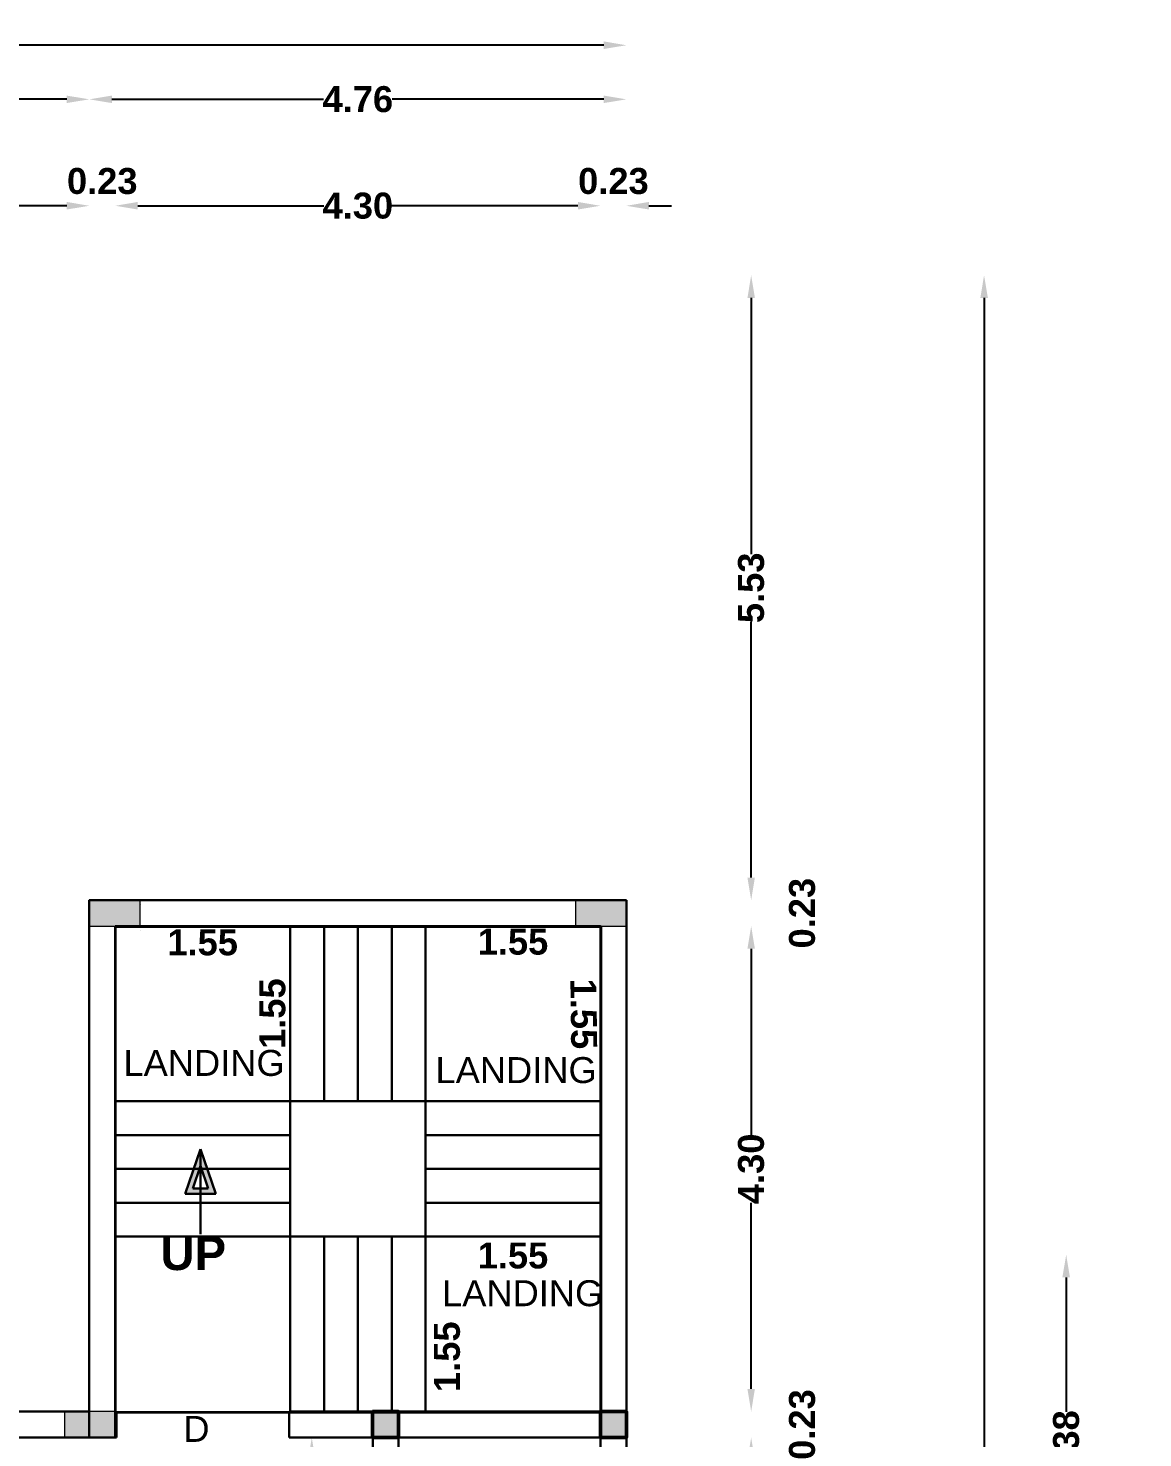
# Model space of a CAD drawing. Header units: metres. Extents: x 515 to 706, y -4 to 163.
# Drawn here: x 631.29 to 641.17, y 107.79 to 120.27 of the extents above; entities that cross this region are included whole.
import ezdxf

# ---------------------------------------------------------------- set-up
doc = ezdxf.new("R2010")
doc.units = ezdxf.units.M
doc.header["$MEASUREMENT"] = 0
doc.layers.add('BLK_1_FLR_2_BLT_UP_AREA', color=140, linetype='Continuous', lineweight=30)
doc.layers.add('BLK_1_FLR_2_CARPET_AREA', color=22, linetype='Continuous', lineweight=30)
doc.layers.add('BLK_4_FLR_0_BATH_HT', color=7, linetype='Continuous')
doc.styles.add('PDF Swiss721BT-RomanCondensed', font='arial.ttf')
doc.styles.add('Swiss Bold', font='swissb.ttf')
doc.styles.add('working', font='arialbd.ttf', dxfattribs={"height": 0.23})
doc.dimstyles.new('new model', dxfattribs={"dimtxt": 0.23, "dimasz": 0.2, "dimexe": 0.1, "dimexo": 0.1, "dimgap": 0, "dimtad": 0, "dimzin": 1, "dimdsep": 46, "dimtxsty": 'working', "dimcen": 0.09, "dimse1": 1, "dimse2": 1, "dimclrd": 256, "dimclrt": 256, "dimadec": 1, "dimazin": 0, "dimtfac": 1, "dimtofl": 0, "dimtmove": 0, "dimatfit": 3, "dimfxl": 0, "dimtolj": 1, "dimtzin": 0, "dimlwd": -1, "dimlwe": -1, "dimarcsym": 0})

# ---------------------------------------------------------------- blocks, each defined once
blk = doc.blocks.new('*D112')
at = {"layer": 'BLK_4_FLR_0_BATH_HT'}
for p, q in [((640.493, 109.208), (640.493, 108.017)), ((640.493, 106.228), (640.493, 107.418))]:
    blk.add_line(p, q, dxfattribs=at)
at = {"layer": 'BLK_4_FLR_0_BATH_HT', "lineweight": 40}
for points in [[(640.459, 109.208), (640.526, 109.208), (640.493, 109.408)], [(640.459, 106.228), (640.526, 106.228), (640.493, 106.028)]]:
    blk.add_solid(points, dxfattribs=at)
at = {"layer": 'Defpoints', "color": 0, "lineweight": 40}
for p in [(640.493, 109.408), (641.172, 109.408), (641.172, 106.028)]:
    blk.add_point(p, dxfattribs=at)
at = {"layer": 'BLK_4_FLR_0_BATH_HT', "insert": (640.493, 107.718), "char_height": 0.23, "attachment_point": 5, "rotation": 90, "style": 'working'}
blk.add_mtext('\\A1;3.38', dxfattribs=at)
blk = doc.blocks.new('0.23x 0.23')
at = {"lineweight": 50}
h = blk.add_hatch(color=1, dxfattribs=at)
h.dxf.hatch_style = 1
h.paths.add_polyline_path([(780.034, -174.426), (780.264, -174.426), (780.264, -174.196), (780.034, -174.196)])
at = {"color": 1, "lineweight": 50}
blk.add_lwpolyline([(780.034, -174.426), (780.264, -174.426), (780.264, -174.196), (780.034, -174.196)], close=True, dxfattribs=at)
blk = doc.blocks.new('sfdfds')
at = {"lineweight": 15}
h = blk.add_hatch(color=1, dxfattribs=at)
h.dxf.hatch_style = 1
h.paths.add_polyline_path([(788.142, -179.821), (788.592, -179.821), (788.592, -179.591), (788.142, -179.591)])
at = {"color": 1, "lineweight": 15}
blk.add_lwpolyline([(788.142, -179.821), (788.592, -179.821), (788.592, -179.591), (788.142, -179.591)], close=True, dxfattribs=at)
blk = doc.blocks.new('*D398')
at = {"layer": 'Defpoints', "color": 0, "lineweight": 40}
for p in [(636.346, 112.319), (636.226, 110.767), (636.365, 110.769)]:
    blk.add_point(p, dxfattribs=at)
at = {"lineweight": 30, "insert": (636.216, 111.542), "char_height": 0.23, "attachment_point": 5, "rotation": 270.7352, "style": 'working'}
blk.add_mtext('\\A1;1.55', dxfattribs=at)
blk = doc.blocks.new('*D697')
at = {"layer": 'Defpoints', "color": 0, "lineweight": 40}
for p in [(634.515, 109.569), (634.515, 108.019), (635.006, 108.019)]:
    blk.add_point(p, dxfattribs=at)
at = {"lineweight": 30, "insert": (635.006, 108.505), "char_height": 0.23, "attachment_point": 5, "rotation": 90, "style": 'working'}
blk.add_mtext('\\A1;1.55', dxfattribs=at)
blk = doc.blocks.new('*D399')
at = {"layer": 'Defpoints', "color": 0, "lineweight": 40}
for p in [(632.065, 112.319), (633.615, 112.319), (633.615, 112.174)]:
    blk.add_point(p, dxfattribs=at)
at = {"lineweight": 30, "insert": (632.84, 112.174), "char_height": 0.23, "attachment_point": 5, "style": 'working'}
blk.add_mtext('\\A1;1.55', dxfattribs=at)
blk = doc.blocks.new('*D698')
at = {"layer": 'Defpoints', "color": 0, "lineweight": 40}
for p in [(634.815, 112.319), (636.365, 112.319), (636.365, 112.18)]:
    blk.add_point(p, dxfattribs=at)
at = {"lineweight": 30, "insert": (635.59, 112.18), "char_height": 0.23, "attachment_point": 5, "style": 'working'}
blk.add_mtext('\\A1;1.55', dxfattribs=at)
blk = doc.blocks.new('*D699')
at = {"layer": 'Defpoints', "color": 0, "lineweight": 40}
for p in [(633.915, 112.319), (633.459, 110.769), (633.915, 110.769)]:
    blk.add_point(p, dxfattribs=at)
at = {"lineweight": 30, "insert": (633.459, 111.544), "char_height": 0.23, "attachment_point": 5, "rotation": 90, "style": 'working'}
blk.add_mtext('\\A1;1.55', dxfattribs=at)
blk = doc.blocks.new('*D700')
at = {"layer": 'Defpoints', "color": 0, "lineweight": 40}
for p in [(634.815, 110.469), (636.365, 110.469), (636.365, 109.4)]:
    blk.add_point(p, dxfattribs=at)
at = {"lineweight": 30, "insert": (635.59, 109.4), "char_height": 0.23, "attachment_point": 5, "style": 'working'}
blk.add_mtext('\\A1;1.55', dxfattribs=at)
blk = doc.blocks.new('*D726')
for p, q in [((627.925, 118.7), (629.497, 118.7)), ((631.635, 118.7), (630.064, 118.7))]:
    blk.add_line(p, q)
at = {"lineweight": 40}
for points in [[(627.925, 118.734), (627.925, 118.667), (627.725, 118.7)], [(631.635, 118.734), (631.635, 118.667), (631.835, 118.7)]]:
    blk.add_solid(points, dxfattribs=at)
at = {"layer": 'Defpoints', "color": 0, "lineweight": 40}
for p in [(631.835, 118.7), (627.725, 107.789), (631.835, 107.789)]:
    blk.add_point(p, dxfattribs=at)
at = {"lineweight": 30, "insert": (629.78, 118.7), "char_height": 0.23, "attachment_point": 5, "style": 'working'}
blk.add_mtext('\\A1;4.11', dxfattribs=at)
blk = doc.blocks.new('*D727')
for p, q in [((631.635, 118.7), (631.435, 118.7)), ((632.265, 118.7), (632.465, 118.7))]:
    blk.add_line(p, q)
at = {"lineweight": 40}
for points in [[(631.635, 118.734), (631.635, 118.667), (631.835, 118.7)], [(632.265, 118.734), (632.265, 118.667), (632.065, 118.7)]]:
    blk.add_solid(points, dxfattribs=at)
at = {"layer": 'Defpoints', "color": 0, "lineweight": 40}
for p in [(632.065, 118.7), (631.835, 107.789), (632.065, 107.789)]:
    blk.add_point(p, dxfattribs=at)
at = {"lineweight": 30, "insert": (631.95, 118.918), "char_height": 0.23, "attachment_point": 5, "style": 'working'}
blk.add_mtext('\\A1;0.23', dxfattribs=at)
blk = doc.blocks.new('*D728')
for p, q in [((632.265, 118.7), (633.914, 118.7)), ((636.165, 118.7), (634.517, 118.7))]:
    blk.add_line(p, q)
at = {"lineweight": 40}
for points in [[(632.265, 118.734), (632.265, 118.667), (632.065, 118.7)], [(636.165, 118.734), (636.165, 118.667), (636.365, 118.7)]]:
    blk.add_solid(points, dxfattribs=at)
at = {"layer": 'Defpoints', "color": 0, "lineweight": 40}
for p in [(636.365, 118.7), (636.365, 112.319), (632.065, 107.789)]:
    blk.add_point(p, dxfattribs=at)
at = {"lineweight": 30, "insert": (634.215, 118.7), "char_height": 0.23, "attachment_point": 5, "style": 'working'}
blk.add_mtext('\\A1;4.30', dxfattribs=at)
blk = doc.blocks.new('*D729')
for p, q in [((636.165, 118.7), (635.965, 118.7)), ((636.795, 118.7), (636.995, 118.7))]:
    blk.add_line(p, q)
at = {"lineweight": 40}
for points in [[(636.165, 118.734), (636.165, 118.667), (636.365, 118.7)], [(636.795, 118.734), (636.795, 118.667), (636.595, 118.7)]]:
    blk.add_solid(points, dxfattribs=at)
at = {"layer": 'Defpoints', "color": 0, "lineweight": 40}
for p in [(636.595, 118.7), (636.595, 112.549), (636.365, 112.319)]:
    blk.add_point(p, dxfattribs=at)
at = {"lineweight": 30, "insert": (636.48, 118.918), "char_height": 0.23, "attachment_point": 5, "style": 'working'}
blk.add_mtext('\\A1;0.23', dxfattribs=at)
blk = doc.blocks.new('*D407')
for p, q in [((637.701, 107.589), (637.701, 107.029)), ((637.701, 105.868), (637.701, 106.428))]:
    blk.add_line(p, q)
at = {"lineweight": 40}
for points in [[(637.668, 107.589), (637.734, 107.589), (637.701, 107.789)], [(637.668, 105.868), (637.734, 105.868), (637.701, 105.668)]]:
    blk.add_solid(points, dxfattribs=at)
at = {"layer": 'Defpoints', "color": 0, "lineweight": 40}
for p in [(636.568, 107.789), (637.701, 107.789), (636.352, 105.668)]:
    blk.add_point(p, dxfattribs=at)
at = {"lineweight": 30, "insert": (637.701, 106.728), "char_height": 0.23, "attachment_point": 5, "rotation": 90, "style": 'working'}
blk.add_mtext('\\A1;2.12', dxfattribs=at)
blk = doc.blocks.new('*D408')
for p, q in [((637.701, 108.219), (637.701, 108.419)), ((637.701, 107.589), (637.701, 107.389))]:
    blk.add_line(p, q)
at = {"lineweight": 40}
for points in [[(637.668, 108.219), (637.734, 108.219), (637.701, 108.019)], [(637.668, 107.589), (637.734, 107.589), (637.701, 107.789)]]:
    blk.add_solid(points, dxfattribs=at)
at = {"layer": 'Defpoints', "color": 0, "lineweight": 40}
for p in [(636.568, 108.019), (637.701, 108.019), (636.568, 107.789)]:
    blk.add_point(p, dxfattribs=at)
at = {"lineweight": 30, "insert": (638.153, 107.904), "char_height": 0.23, "attachment_point": 5, "rotation": 90, "style": 'working'}
blk.add_mtext('\\A1;0.23', dxfattribs=at)
blk = doc.blocks.new('*D409')
for p, q in [((637.701, 112.119), (637.701, 110.471)), ((637.701, 108.219), (637.701, 109.867))]:
    blk.add_line(p, q)
at = {"lineweight": 40}
for points in [[(637.668, 112.119), (637.734, 112.119), (637.701, 112.319)], [(637.668, 108.219), (637.734, 108.219), (637.701, 108.019)]]:
    blk.add_solid(points, dxfattribs=at)
at = {"layer": 'Defpoints', "color": 0, "lineweight": 40}
for p in [(636.477, 112.319), (637.701, 112.319), (636.568, 108.019)]:
    blk.add_point(p, dxfattribs=at)
at = {"lineweight": 30, "insert": (637.701, 110.169), "char_height": 0.23, "attachment_point": 5, "rotation": 90, "style": 'working'}
blk.add_mtext('\\A1;4.30', dxfattribs=at)
blk = doc.blocks.new('*D410')
for p, q in [((637.701, 112.749), (637.701, 112.949)), ((637.701, 112.119), (637.701, 111.919))]:
    blk.add_line(p, q)
at = {"lineweight": 40}
for points in [[(637.668, 112.749), (637.734, 112.749), (637.701, 112.549)], [(637.668, 112.119), (637.734, 112.119), (637.701, 112.319)]]:
    blk.add_solid(points, dxfattribs=at)
at = {"layer": 'Defpoints', "color": 0, "lineweight": 40}
for p in [(636.487, 112.549), (637.701, 112.549), (636.477, 112.319)]:
    blk.add_point(p, dxfattribs=at)
at = {"lineweight": 30, "insert": (638.153, 112.434), "char_height": 0.23, "attachment_point": 5, "rotation": 90, "style": 'working'}
blk.add_mtext('\\A1;0.23', dxfattribs=at)
blk = doc.blocks.new('*D411')
for p, q in [((637.701, 117.884), (637.701, 115.615)), ((637.701, 112.749), (637.701, 115.018))]:
    blk.add_line(p, q)
at = {"lineweight": 40}
for points in [[(637.668, 117.884), (637.734, 117.884), (637.701, 118.084)], [(637.668, 112.749), (637.734, 112.749), (637.701, 112.549)]]:
    blk.add_solid(points, dxfattribs=at)
at = {"layer": 'Defpoints', "color": 0, "lineweight": 40}
for p in [(618.144, 118.084), (637.701, 118.084), (636.487, 112.549)]:
    blk.add_point(p, dxfattribs=at)
at = {"lineweight": 30, "insert": (637.701, 115.316), "char_height": 0.23, "attachment_point": 5, "rotation": 90, "style": 'working'}
blk.add_mtext('\\A1;5.53', dxfattribs=at)
blk = doc.blocks.new('*D737')
for p, q in [((617.895, 119.643), (624.38, 119.643)), ((631.635, 119.643), (625.151, 119.643))]:
    blk.add_line(p, q)
at = {"lineweight": 40}
for points in [[(617.895, 119.676), (617.895, 119.61), (617.695, 119.643)], [(631.635, 119.676), (631.635, 119.61), (631.835, 119.643)]]:
    blk.add_solid(points, dxfattribs=at)
at = {"layer": 'Defpoints', "color": 0, "lineweight": 40}
for p in [(631.835, 119.643), (617.695, 108.019), (631.835, 108.019)]:
    blk.add_point(p, dxfattribs=at)
at = {"lineweight": 30, "insert": (624.765, 119.643), "char_height": 0.23, "attachment_point": 5, "style": 'working'}
blk.add_mtext('\\A1;14.14', dxfattribs=at)
blk = doc.blocks.new('*D738')
for p, q in [((632.035, 119.643), (633.912, 119.643)), ((636.395, 119.643), (634.519, 119.643))]:
    blk.add_line(p, q)
at = {"lineweight": 40}
for points in [[(632.035, 119.676), (632.035, 119.61), (631.835, 119.643)], [(636.395, 119.676), (636.395, 119.61), (636.595, 119.643)]]:
    blk.add_solid(points, dxfattribs=at)
at = {"layer": 'Defpoints', "color": 0, "lineweight": 40}
for p in [(636.595, 119.643), (631.835, 112.549), (636.595, 112.549)]:
    blk.add_point(p, dxfattribs=at)
at = {"lineweight": 30, "insert": (634.215, 119.643), "char_height": 0.23, "attachment_point": 5, "style": 'working'}
blk.add_mtext('\\A1;4.76', dxfattribs=at)
blk = doc.blocks.new('*D412')
for p, q in [((605.628, 120.122), (620.623, 120.122)), ((636.395, 120.122), (621.4, 120.122))]:
    blk.add_line(p, q)
at = {"lineweight": 40}
for points in [[(605.628, 120.156), (605.628, 120.089), (605.428, 120.122)], [(636.395, 120.156), (636.395, 120.089), (636.595, 120.122)]]:
    blk.add_solid(points, dxfattribs=at)
at = {"layer": 'Defpoints', "color": 0, "lineweight": 40}
for p in [(605.428, 120.122), (605.428, 119.643), (636.595, 119.643)]:
    blk.add_point(p, dxfattribs=at)
at = {"lineweight": 30, "insert": (621.012, 120.122), "char_height": 0.23, "attachment_point": 5, "style": 'working'}
blk.add_mtext('\\A1;31.17', dxfattribs=at)
blk = doc.blocks.new('*D414')
for p, q in [((639.765, 117.884), (639.765, 106.216)), ((639.765, 93.769), (639.765, 105.436))]:
    blk.add_line(p, q)
at = {"lineweight": 40}
for points in [[(639.732, 117.884), (639.799, 117.884), (639.765, 118.084)], [(639.732, 93.769), (639.799, 93.769), (639.765, 93.569)]]:
    blk.add_solid(points, dxfattribs=at)
at = {"layer": 'Defpoints', "color": 0, "lineweight": 40}
for p in [(638.533, 118.084), (638.517, 93.569), (639.765, 93.569)]:
    blk.add_point(p, dxfattribs=at)
at = {"lineweight": 30, "insert": (639.765, 105.826), "char_height": 0.23, "attachment_point": 5, "rotation": 90, "style": 'working'}
blk.add_mtext('\\A1;24.52', dxfattribs=at)
blk = doc.blocks.new('*D758')
for p, q in [((633.807, 107.589), (633.807, 107.029)), ((633.807, 105.868), (633.807, 106.428))]:
    blk.add_line(p, q)
at = {"lineweight": 40}
for points in [[(633.774, 107.589), (633.84, 107.589), (633.807, 107.789)], [(633.774, 105.868), (633.84, 105.868), (633.807, 105.668)]]:
    blk.add_solid(points, dxfattribs=at)
at = {"layer": 'Defpoints', "color": 0, "lineweight": 40}
for p in [(633.807, 107.789), (633.818, 107.789), (633.818, 105.668)]:
    blk.add_point(p, dxfattribs=at)
at = {"lineweight": 30, "insert": (633.807, 106.728), "char_height": 0.23, "attachment_point": 5, "rotation": 90, "style": 'working'}
blk.add_mtext('\\A1;2.12', dxfattribs=at)

msp = doc.modelspace()

# ---------------------------------------------------------------- hatches: boundary and pattern name
at = {"lineweight": 30, "ltscale": 0.25}
h = msp.add_hatch(color=256, dxfattribs=at)
h.paths.add_polyline_path([(632.82108, 110.34343), (632.68609, 109.94723), (632.95606, 109.94723)])
h.paths.add_polyline_path([(632.82108, 110.19606), (632.75249, 109.99476), (632.88966, 109.99476)], flags=16)

# ---------------------------------------------------------------- linework, layer by layer
at = {"lineweight": 30}
for p, q in [((631.83547, 112.54884), (636.59549, 112.54884)), ((631.83547, 112.54884), (631.83547, 107.78884)), ((636.59549, 112.50884), (636.5955, 108.01884)), ((636.59551, 112.50883), (636.5955, 93.56857)), ((636.59549, 112.43995), (636.59551, 108.01882)), ((632.06547, 112.31884), (636.36547, 112.31884)), ((632.06547, 112.31884), (632.06547, 107.78884)), ((632.29252, 112.27884), (632.29251, 112.27884)), ((633.61547, 112.31884), (633.61547, 108.01884)), ((633.91547, 112.31884), (633.91547, 110.76884)), ((634.21547, 112.31884), (634.21547, 110.76884)), ((634.51547, 112.31884), (634.51547, 110.76884)), ((634.81547, 112.31884), (634.81547, 108.01884)), ((636.36547, 112.31884), (636.36547, 108.01884)), ((636.36549, 112.27884), (636.3655, 108.01884)), ((636.36549, 112.27884), (636.36549, 103.76886)), ((636.59554, 112.27884), (636.59553, 112.27884)), ((632.06547, 110.76884), (636.36547, 110.76884)), ((636.59548, 110.74382), (636.59548, 110.74382)), ((632.06294, 110.46884), (633.61547, 110.46884)), ((634.81547, 110.46884), (636.36547, 110.46884)), ((636.59548, 110.44382), (636.59548, 110.44382)), ((632.82108, 110.34343), (632.68609, 109.94723)), ((632.82108, 110.34343), (632.82108, 109.58957)), ((632.95606, 109.94723), (632.82108, 110.34343)), ((632.06253, 110.16884), (633.61547, 110.16884)), ((632.82108, 110.19606), (632.75249, 109.99476)), ((632.82108, 110.19606), (632.88966, 109.99476)), ((634.81547, 110.16884), (636.36547, 110.16884)), ((632.68609, 109.94723), (632.95606, 109.94723)), ((632.75249, 109.99476), (632.88966, 109.99476)), ((632.06547, 109.86884), (633.61547, 109.86884)), ((634.81547, 109.86884), (636.36547, 109.86884)), ((632.06547, 109.56884), (636.36547, 109.56884)), ((633.91547, 109.56884), (633.91547, 108.01884)), ((634.21547, 109.56884), (634.21547, 108.01884)), ((634.51547, 109.56884), (634.51547, 108.01884)), ((632.05958, 108.01884), (632.06547, 108.01884)), ((632.06547, 108.01884), (632.07547, 108.01884)), ((632.07547, 108.01884), (632.07547, 107.78929)), ((633.60547, 108.01884), (636.36547, 108.01884)), ((633.60547, 108.01884), (633.60547, 107.78883)), ((633.60763, 108.01883), (634.81881, 108.01883)), ((634.34662, 108.01883), (636.5955, 108.01884)), ((636.59551, 108.01884), (634.34662, 108.01883)), ((634.83215, 108.01382), (634.83215, 108.0138)), ((634.83216, 108.01382), (634.83216, 108.0138)), ((634.83221, 108.01883), (634.83221, 108.01882)), ((634.83222, 108.01883), (634.83222, 108.01882)), ((636.59555, 107.99328), (636.59555, 108.01884)), ((632.07547, 107.78929), (627.49548, 107.78929)), ((633.60547, 107.78883), (634.81881, 107.78883))]:
    msp.add_line(p, q, dxfattribs=at)
at = {"lineweight": 30, "ltscale": 0.125}
for p, q in [((632.2925, 112.50884), (632.29251, 112.50884)), ((636.59553, 112.50884), (636.59553, 112.50884)), ((632.29256, 112.27872), (632.29256, 112.27872)), ((636.59558, 112.27872), (636.59558, 112.27872)), ((627.54883, 108.01878), (631.84216, 108.01877))]:
    msp.add_line(p, q, dxfattribs=at)
at = {"lineweight": 30}
msp.add_lwpolyline([(634.34662, 106.083), (634.57662, 106.083), (634.34662, 106.083), (634.34662, 105.43772), (636.59551, 105.43772), (636.59551, 107.99328), (636.59551, 108.01884), (634.34662, 108.01883), (634.34662, 107.37355), (634.57662, 107.37355), (634.57662, 107.78883), (636.36551, 107.78884), (636.36551, 105.66772), (634.57662, 105.66772), (634.57662, 106.083)], close=True, dxfattribs=at)
at = {"layer": 'BLK_1_FLR_2_BLT_UP_AREA', "color": 14}
msp.add_lwpolyline([(636.59547, 112.54868), (636.59542, 93.56843), (631.94547, 93.56842), (605.4277, 93.5684), (605.42774, 106.13462), (607.16087, 106.13462), (607.16091, 118.08363), (617.69551, 118.08363), (617.69549, 108.01879), (631.8354, 108.01867), (631.83537, 112.54868)], close=True, dxfattribs=at)
at = {"layer": 'BLK_1_FLR_2_CARPET_AREA', "color": 14, "lineweight": 35}
msp.add_lwpolyline([(632.06565, 108.01271), (636.37053, 108.01271), (636.37053, 112.31271), (632.06565, 112.31271)], close=True, dxfattribs=at)

# ---------------------------------------------------------------- block references
at = {"lineweight": 30}
for name, p, rotation in [('sfdfds', (-156.30672, 292.13902), 7.03168033408e-05), ('sfdfds', (-151.997, 292.13902), 7.03168033408e-05), ('sfdfds', (-156.52705, 287.60902), 7.03168033408e-05), ('0.23x 0.23', (808.77241, 888.05325), 270), ('0.23x 0.23', (810.7913, 888.05325), 270)]:
    msp.add_blockref(name, p, dxfattribs=dict(at, rotation=rotation))

# ---------------------------------------------------------------- texts
at = {"lineweight": 30, "char_height": 0.23, "attachment_point": 1, "style": 'PDF Swiss721BT-RomanCondensed'}
for insert in [(632.13819, 111.22243), (634.90361, 111.15888), (634.96177, 109.1825)]:
    msp.add_mtext_dynamic_manual_height_columns('LANDING', width=9.5603696, gutter_width=58.69565, heights=[0], dxfattribs=dict(at, insert=insert))
at = {"lineweight": 30, "insert": (633.04763, 109.26814), "char_height": 0.3, "width": 0.5682795, "attachment_point": 9, "style": 'Swiss Bold'}
msp.add_mtext('\\A1;UP', dxfattribs=at)
at = {"lineweight": 30, "ltscale": 0.125, "insert": (632.66909, 107.98063), "char_height": 0.23, "attachment_point": 1, "style": 'PDF Swiss721BT-RomanCondensed'}
msp.add_mtext_dynamic_manual_height_columns('D', width=0.0527571, gutter_width=1.15, heights=[0], dxfattribs=at)

# ---------------------------------------------------------------- dimensions: what is measured, and where the dimension line sits
at = {"lineweight": 30}
for base, p1, p2, override, picture, middle in [((605.42774, 120.1222), (636.59549, 119.64307), (605.42774, 119.64307), {"dimpost": '\\X'}, '*D412', (621.01162, 120.1222)), ((631.83547, 119.64307), (617.69549, 108.01895), (631.83547, 108.01872), {"dimpost": '\\X'}, '*D737', (624.76548, 119.64307)), ((636.59549, 119.64307), (631.83547, 112.54884), (636.59549, 112.54884), {"dimpost": '\\X'}, '*D738', (634.21548, 119.64307)), ((632.06547, 118.70045), (631.83547, 107.78884), (632.06547, 107.78884), {"dimpost": '\\X', "dimtmove": 2}, '*D727', (631.95047, 118.91788)), ((636.59549, 118.70045), (636.36547, 112.31884), (636.59549, 112.54884), {"dimpost": '\\X', "dimtmove": 2}, '*D729', (636.48048, 118.91788)), ((631.83547, 118.70045), (627.72548, 107.78909), (631.83547, 107.78884), {"dimpost": '\\X', "dimtmove": 2}, '*D726', (629.78048, 118.70045)), ((636.36547, 118.70045), (632.06547, 107.78884), (636.36547, 112.31884), {"dimpost": '\\X', "dimtmove": 2}, '*D728', (634.21547, 118.70045))]:
    dim = msp.add_linear_dim(base=base, p1=p1, p2=p2, dimstyle='new model', override=override, dxfattribs=at)
    dim.commit()
    dim.dimension.update_dxf_attribs({"geometry": picture, "text_midpoint": middle})
for base, p1, p2, override, picture, middle in [((637.70092, 118.08377), (636.48719, 112.54884), (618.14373, 118.08377), {"dimpost": '\\X', "dimtmove": 2}, '*D411', (637.70092, 115.3163)), ((639.76542, 93.56859), (638.53326, 118.08377), (638.51659, 93.56859), {"dimpost": '\\X'}, '*D414', (639.76542, 105.82618)), ((637.70092, 112.54884), (636.47671, 112.31884), (636.48719, 112.54884), {"dimpost": '\\X', "dimtmove": 2}, '*D410', (638.15321, 112.43384)), ((637.70092, 112.31884), (636.56751, 108.01883), (636.47671, 112.31884), {"dimpost": '\\X', "dimtmove": 2}, '*D409', (637.70092, 110.16884)), ((637.70092, 108.01883), (636.56751, 107.78883), (636.56751, 108.01883), {"dimpost": '\\X', "dimtmove": 2}, '*D408', (638.15321, 107.90383)), ((633.8069, 107.78883), (633.81802, 105.66772), (633.81802, 107.78883), {"dimpost": '\\X'}, '*D758', (633.8069, 106.72828)), ((637.70092, 107.78883), (636.3516, 105.66772), (636.56751, 107.78883), {"dimpost": '\\X', "dimtmove": 2}, '*D407', (637.70092, 106.72828))]:
    dim = msp.add_linear_dim(base=base, p1=p1, p2=p2, angle=90, dimstyle='new model', override=override, dxfattribs=at)
    dim.commit()
    dim.dimension.update_dxf_attribs({"geometry": picture, "text_midpoint": middle})
for base, p1, p2, angle, picture, middle in [((633.61547, 112.17448), (632.06547, 112.31884), (633.61547, 112.31884), 0, '*D399', (632.84047, 112.17448)), ((635.00559, 108.01884), (634.51547, 109.56884), (634.51547, 108.01884), 270, '*D697', (635.00559, 108.5049))]:
    dim = msp.add_linear_dim(base=base, p1=p1, p2=p2, angle=angle, dimstyle='new model', override={"dimpost": '\\X', "dimsd1": 1, "dimsd2": 1}, dxfattribs=at)
    dim.commit()
    dim.dimension.update_dxf_attribs({"geometry": picture, "text_midpoint": middle, "dimtype": 161})
for p1, p2, distance, picture, middle in [((633.91547, 112.31884), (633.91547, 110.76884), -0.45662, '*D699', (633.45885, 111.54384)), ((634.81547, 112.31884), (636.36547, 112.31884), -0.13897, '*D698', (635.59047, 112.17987)), ((636.34554, 112.31884), (636.36543, 110.76884), -0.13963, '*D398', (636.21587, 111.54204)), ((634.81547, 110.46884), (636.36547, 110.46884), -1.06845, '*D700', (635.59047, 109.40038))]:
    dim = msp.add_aligned_dim(p1=p1, p2=p2, distance=distance, dimstyle='new model', override={"dimpost": '\\X', "dimsd1": 1, "dimsd2": 1}, dxfattribs=at)
    dim.commit()
    dim.dimension.update_dxf_attribs({"geometry": picture, "text_midpoint": middle})
at = {"layer": 'BLK_4_FLR_0_BATH_HT', "color": 3}
dim = msp.add_aligned_dim(p1=(641.1719, 106.02791), p2=(641.1719, 109.40791), distance=0.67934, dimstyle='new model', override={"dimpost": '\\X'}, dxfattribs=at)
dim.commit()
dim.dimension.update_dxf_attribs({"geometry": '*D112', "text_midpoint": (640.49256, 107.71791)})

doc.saveas('drawing.dxf')
